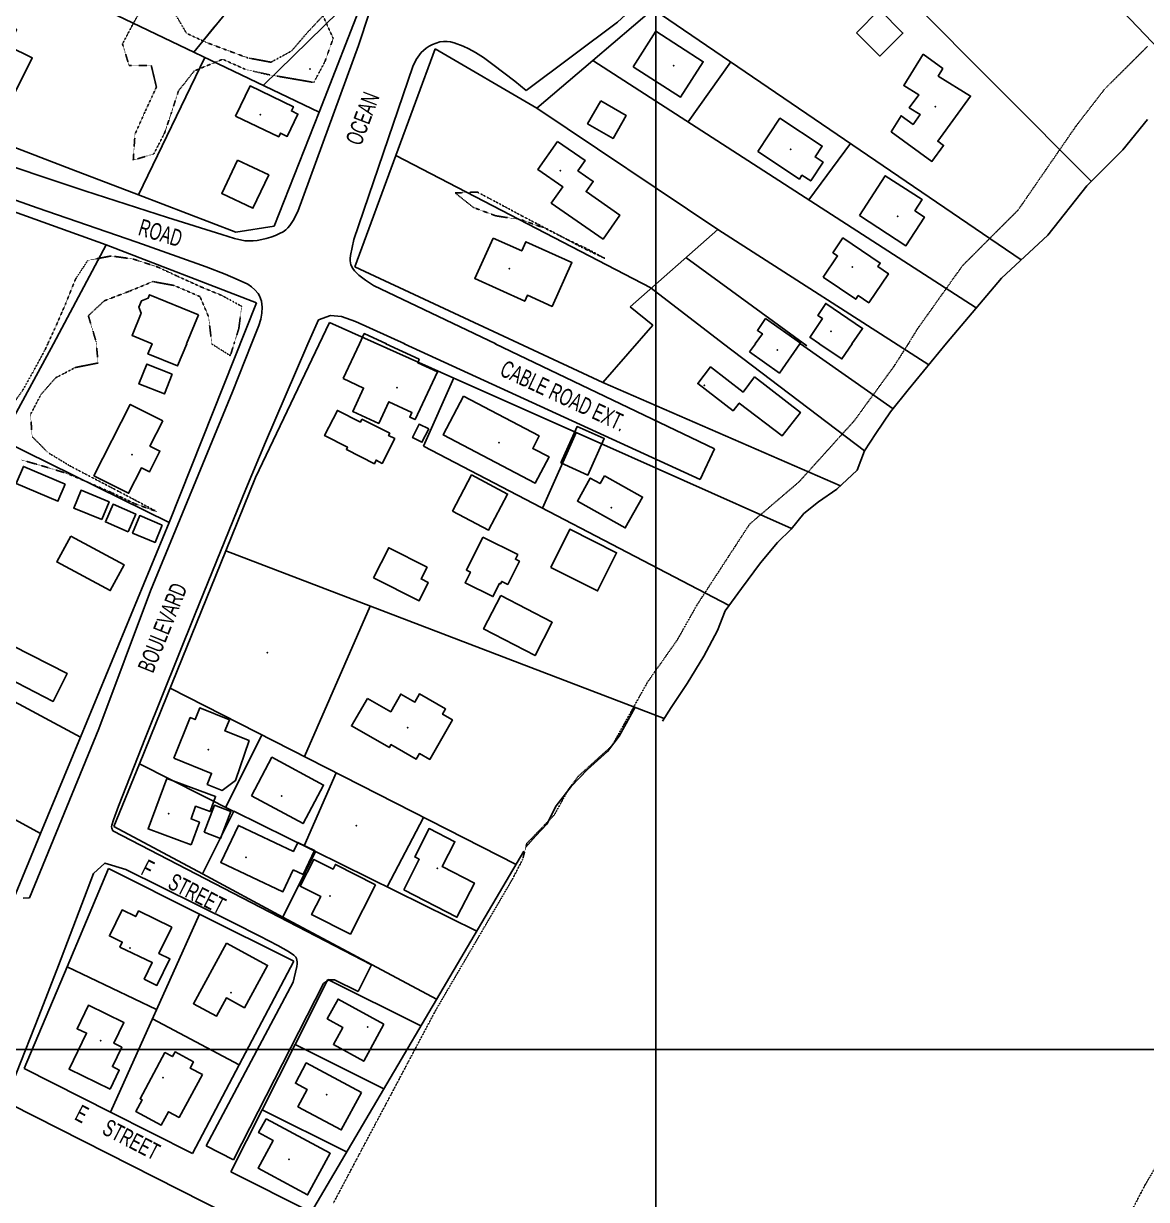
# Model space of a CAD drawing. Extents: x 1222984 to 1232016, y 177984 to 184016.
# Drawn here: x 1226552 to 1227348, y 179394 to 180227 of the extents above; entities that cross this region are included whole.
import ezdxf

# ---------------------------------------------------------------- set-up
doc = ezdxf.new("R2010")
doc.units = 0
doc.header["$MEASUREMENT"] = 0
doc.linetypes.add('BORDER', pattern=[0.625, 0.125, -0.125, 0.125, -0.125, 0, -0.125])
doc.linetypes.add('DASHDOT', pattern=[0.375, 0.125, -0.125, 0, -0.125])
doc.layers.get('0').update_dxf_attribs({"linetype": 'CONTINUOUS'})
for name, color, linetype in [('BLDGS', 4, 'CONTINUOUS'), ('GRIDS', 2, 'CONTINUOUS'), ('HIGHWL', 4, 'DASHDOT'), ('ID-SYB', 5, 'CONTINUOUS'), ('LOT-D', 7, 'CONTINUOUS'), ('LOT-L', 1, 'CONTINUOUS'), ('OCEAN-L', 4, 'DASHDOT'), ('ROAD', 5, 'CONTINUOUS'), ('ROAD-N', 6, 'CONTINUOUS'), ('TREE-L', 3, 'BORDER')]:
    doc.layers.add(name, color=color, linetype=linetype)

# ---------------------------------------------------------------- blocks, each defined once
blk = doc.blocks.new('IP')
blk.add_point((0, 0))
blk = doc.blocks.new('ID')
at = {"layer": 'ID-SYB'}
blk.add_blockref('IP', (0, 0), dxfattribs=at)

msp = doc.modelspace()

# ---------------------------------------------------------------- linework, layer by layer
at = {"layer": 'BLDGS'}
for points, elevation in [([(1227142.19, 180220.44), (1227158.55, 180236.81), (1227175.13, 180220.23), (1227158.77, 180203.92), (1227142.19, 180220.44)], 19.75), ([(1226541.05, 180168.3), (1226507.28, 180184.77), (1226524.03, 180218.92), (1226526.05, 180217.94), (1226531.94, 180230.1), (1226547.1, 180222.68), (1226541.26, 180210.84), (1226558.17, 180202.61), (1226541.05, 180168.3)], 112.31), ([(1226983.9, 180196.34), (1227017.5, 180174.68), (1227033.64, 180199.88), (1227000.04, 180221.48), (1226983.9, 180196.34)], 21.76), ([(1227189.42, 180205.23), (1227175.73, 180183.03), (1227186.31, 180176.54), (1227179.55, 180167.32), (1227187.35, 180162.46), (1227182.28, 180155.48), (1227173.77, 180161.65), (1227166.79, 180150.25), (1227195.69, 180129.25), (1227203.88, 180140.59), (1227199.79, 180143.54), (1227223.02, 180175.5), (1227200.11, 180189.68), (1227203.38, 180195.03), (1227189.42, 180205.23)], 25.58), ([(1226702.28, 180161.43), (1226712.54, 180182.75), (1226743.24, 180167.97), (1226741.83, 180165.03), (1226746.46, 180162.79), (1226738.88, 180146.97), (1226734.03, 180149.32), (1226732.77, 180146.75), (1226702.28, 180161.43)], 110.73), ([(1226960.99, 180172.12), (1226951.66, 180155.97), (1226969.71, 180145.55), (1226979.04, 180161.7), (1226960.99, 180172.12)], 105.54), ([(1227072.37, 180136.17), (1227087.91, 180159.9), (1227117.97, 180140.15), (1227112.89, 180132.46), (1227118.57, 180128.75), (1227109.84, 180115.39), (1227103.57, 180119.48), (1227101.82, 180116.7), (1227072.37, 180136.17)], 31.25), ([(1226930.33, 180143.43), (1226916.53, 180123.46), (1226934.04, 180111.3), (1226925.97, 180099.74), (1226962.62, 180074.21), (1226974.41, 180091.23), (1226950.57, 180107.86), (1226955.64, 180115.06), (1226944.79, 180122.65), (1226949.86, 180129.95), (1226930.33, 180143.43)], 105.93), ([(1226703.59, 180130.12), (1226725.68, 180119.7), (1226714.55, 180096.08), (1226692.46, 180106.45), (1226703.59, 180130.12)], 107.45), ([(1227144.26, 180090.96), (1227162.64, 180119.15), (1227188.77, 180102.19), (1227183.64, 180094.28), (1227190.4, 180089.86), (1227177.26, 180069.52), (1227144.26, 180090.96)], 25.36), ([(1226884.84, 180074.92), (1226871.75, 180046.23), (1226907.1, 180030.14), (1226909.01, 180034.39), (1226926.46, 180026.48), (1226940.53, 180057.57), (1226907.92, 180072.3), (1226904.97, 180065.81), (1226884.84, 180074.92)], 107.45), ([(1227118.62, 180047.16), (1227141.69, 180031.56), (1227143.44, 180034.17), (1227150.86, 180029.1), (1227164.82, 180049.66), (1227157.4, 180054.74), (1227159.04, 180057.19), (1227132.59, 180075.03), (1227125.49, 180064.5), (1227128.77, 180062.26), (1227118.62, 180047.16)], 111.11), ([(1226643.05, 179999.92), (1226643.1, 180000.03), (1226628.92, 180005.81), (1226635.41, 180021.63), (1226633.77, 180025.88), (1226635.68, 180030.52), (1226640.26, 180032.26), (1226641.19, 180034.77), (1226675.94, 180020.59)], 107.67), ([(1227139.02, 179999.92), (1227146.49, 180010.99), (1227120.42, 180028.61), (1227114.75, 180020.1), (1227118.02, 180017.86), (1227109.08, 180004.61)], 118.64), ([(1226675.94, 180020.59), (1226667.54, 179999.92)], 107.67), ([(1227102.04, 179999.92), (1227102.48, 180000.52), (1227077.77, 180017.86), (1227071.99, 180009.57), (1227075.53, 180007.12), (1227070.4, 179999.92)], 108.16), ([(1226789.93, 179999.92), (1226793.37, 180007.23), (1226809.08, 179999.92)], 108.76), ([(1226667.59, 180000.08), (1226661.15, 179984.32), (1226640.15, 179992.93), (1226643.1, 180000.03), (1226642.94, 180000.08)], 107.67), ([(1226808.64, 180000.08), (1226832.32, 179989.06), (1226831.28, 179986.66), (1226845.3, 179980.17), (1226829.48, 179946.3), (1226825.61, 179948.04), (1226827.13, 179951.26), (1226810.72, 179958.95), (1226803.63, 179943.68), (1226785.3, 179952.19), (1226792.99, 179968.61), (1226778.48, 179975.37)], 108.76), ([(1226778.53, 179975.37), (1226789.99, 180000.08)], 108.76), ([(1227066.42, 179994.24), (1227087.59, 179979.35), (1227102.15, 180000.08)], 108.16), ([(1227070.57, 180000.08), (1227066.48, 179994.24)], 108.16), ([(1227109.13, 180004.67), (1227116.11, 179999.92)], 118.64), ([(1227115.84, 180000.08), (1227131.88, 179989.28), (1227139.13, 180000.08)], 118.64), ([(1226657.34, 179978.48), (1226651.83, 179964.57), (1226633.77, 179971.66), (1226639.23, 179985.63), (1226657.34, 179978.48)], 104.51), ([(1227070.02, 179976.52), (1227102.48, 179951.48), (1227089.44, 179934.74), (1227059.11, 179958.08), (1227054.75, 179952.57), (1227029.71, 179971.83), (1227038.77, 179983.61), (1227061.84, 179965.88), (1227070.02, 179976.52)], 116.4), ([(1226650.68, 179945.43), (1226641.57, 179927.54), (1226648.66, 179923.99), (1226641.19, 179909.32), (1226635.52, 179912.15), (1226626.46, 179894.21), (1226601.86, 179906.59), (1226627.61, 179957.15), (1226650.68, 179945.43)], 111.33), ([(1226863.79, 179962.83), (1226917.35, 179934.74), (1226912.77, 179925.84), (1226924.33, 179919.84), (1226914.62, 179901.3), (1226849.44, 179935.44), (1226863.79, 179962.83)], 106.96), ([(1226791.79, 179946.74), (1226811.43, 179936.7), (1226810.61, 179935.06), (1226815.08, 179932.83), (1226806.08, 179915.32), (1226801.83, 179917.61), (1226800.57, 179915.1), (1226780.72, 179925.24), (1226781.53, 179926.83), (1226765.34, 179935.06), (1226774.44, 179952.9), (1226790.75, 179944.61), (1226791.79, 179946.74)], 105.65), ([(1226839.08, 179939.81), (1226834.33, 179930.32), (1226827.63, 179933.64), (1226832.32, 179943.08), (1226839.08, 179939.81)], 102.82), ([(1226932.62, 179915.7), (1226944.19, 179941.44), (1226963.44, 179932.83), (1226951.88, 179907.08), (1226932.62, 179915.7)], 106.14), ([(1226581.46, 179900.7), (1226576.39, 179888.54), (1226546.83, 179901.03), (1226551.9, 179913.19), (1226581.46, 179900.7)], 106.96), ([(1226855.83, 179881.55), (1226869.41, 179907.19), (1226894.93, 179893.61), (1226881.35, 179867.97), (1226855.83, 179881.55)], 106.14), ([(1226963.66, 179906.59), (1226990.61, 179891.48), (1226978.33, 179869.61), (1226944.41, 179888.65), (1226953.51, 179904.95), (1226960.5, 179901.03), (1226963.66, 179906.59)], 109.31), ([(1226607.43, 179875.5), (1226587.57, 179883.57), (1226592.81, 179896.23), (1226612.61, 179888.15), (1226607.43, 179875.5)], 107.67), ([(1226626.08, 179866.88), (1226610.05, 179873.86), (1226615.45, 179886.41), (1226631.54, 179879.43), (1226626.08, 179866.88)], 107.67), ([(1226650.3, 179871.57), (1226645.23, 179859.35), (1226629.3, 179865.95), (1226634.37, 179878.28), (1226650.3, 179871.57)], 107.34), ([(1226925.53, 179841.63), (1226939.01, 179868.68), (1226972.17, 179852.05), (1226958.7, 179824.99), (1226925.53, 179841.63)], 106.85), ([(1226585.39, 179863.77), (1226623.25, 179843.54), (1226613.48, 179825.21), (1226575.52, 179845.55), (1226585.39, 179863.77)], 107.78), ([(1226877.37, 179863.01), (1226865.75, 179839.77), (1226868.59, 179838.35), (1226864.82, 179830.77), (1226884.62, 179820.95), (1226889.26, 179830.28), (1226889.97, 179829.95), (1226890.79, 179831.7), (1226895.15, 179829.57), (1226903.33, 179845.99), (1226900.5, 179847.41), (1226902.13, 179850.74), (1226877.37, 179863.01)], 105.33), ([(1226799.97, 179834.32), (1226832.21, 179817.9), (1226838.81, 179830.88), (1226833.73, 179833.5), (1226837.99, 179841.74), (1226810.72, 179855.59), (1226799.97, 179834.32)], 106.74), ([(1226890.13, 179821.66), (1226926.68, 179802.79), (1226914.52, 179779.17), (1226877.92, 179798.05), (1226890.13, 179821.66)], 106.74), ([(1226544.48, 179786.1), (1226582.99, 179766.41), (1226572.96, 179746.66), (1226534.45, 179766.41), (1226544.48, 179786.1)], 108.98), ([(1226795.61, 179748.79), (1226784.37, 179729.32), (1226811.21, 179713.94), (1226812.35, 179716.07), (1226830.3, 179705.81), (1226832.53, 179709.68), (1226839.79, 179705.59), (1226855.83, 179733.57), (1226848.95, 179737.56), (1226851.08, 179741.37), (1226832.53, 179752.01), (1226829.26, 179746.23), (1226819.33, 179751.85), (1226812.13, 179739.36), (1226795.61, 179748.79)], 104.94), ([(1226658.59, 179706.41), (1226670.15, 179735.21), (1226673.59, 179733.79), (1226676.86, 179742.08), (1226697.92, 179733.57), (1226694.7, 179725.77), (1226711.83, 179718.9), (1226702.17, 179690.59), (1226692.74, 179683.61), (1226682.1, 179687.87), (1226685.26, 179695.67), (1226658.59, 179706.41)], 109.2), ([(1226713.46, 179679.85), (1226728.03, 179707.12), (1226764.63, 179687.37), (1226750.01, 179660.1), (1226713.46, 179679.85)], 115.47), ([(1226670.75, 179645.1), (1226640.26, 179656.34), (1226653.52, 179692.12), (1226688.1, 179679.36), (1226684.23, 179668.61), (1226673.92, 179672.37), (1226670.65, 179663.43), (1226676.65, 179661.14), (1226670.75, 179645.1)], 107.34), ([(1226679.97, 179653.94), (1226687.28, 179673.08), (1226698.84, 179668.72), (1226691.54, 179649.57), (1226679.97, 179653.94)], 107.07), ([(1226743.03, 179627.27), (1226735.72, 179611.78), (1226691.75, 179632.56), (1226704.19, 179658.79), (1226743.24, 179640.36), (1226746.35, 179646.74), (1226758.24, 179641.07), (1226750.12, 179623.94), (1226743.03, 179627.27)], 107.78), ([(1226821.35, 179613.08), (1226859.04, 179593.72), (1226871.42, 179617.94), (1226848.63, 179629.61), (1226857.62, 179647.23), (1226839.41, 179656.56), (1226829.15, 179636.48), (1226832.43, 179634.79), (1226821.35, 179613.08)], 105.65), ([(1226801.33, 179616.79), (1226783.55, 179581.78), (1226756.12, 179595.63), (1226762.66, 179608.34), (1226748.1, 179615.7), (1226757.7, 179634.68), (1226771.28, 179627.87), (1226772.92, 179631.14), (1226801.33, 179616.79)], 107.56), ([(1226656.95, 179586.68), (1226647.85, 179567.98), (1226655.65, 179564.21), (1226646.54, 179545.5), (1226637.54, 179549.92), (1226643.21, 179561.59), (1226620.3, 179572.67), (1226621.94, 179576.1), (1226612.88, 179580.47), (1226621.83, 179598.9), (1226631.54, 179594.21), (1226633.45, 179598.19), (1226656.95, 179586.68)], 114.05), ([(1226695.84, 179575.34), (1226724.86, 179559.58), (1226708.55, 179529.58), (1226695.79, 179536.56), (1226688.7, 179523.58), (1226672.39, 179532.41), (1226695.84, 179575.34)], 107.78), ([(1226807.39, 179517.9), (1226793.1, 179491.78), (1226771.61, 179503.61), (1226778.21, 179515.67), (1226767.14, 179521.78), (1226774.83, 179535.74), (1226807.39, 179517.9)], 112.85), ([(1226613.32, 179471.98), (1226584.3, 179486.1), (1226596.68, 179511.63), (1226589.97, 179514.79), (1226597.99, 179531.38), (1226623.14, 179519.16), (1226616.05, 179504.43), (1226621.61, 179501.7), (1226614.9, 179487.9), (1226619.81, 179485.5), (1226613.32, 179471.98)], 107.07), ([(1226678.72, 179482.34), (1226662.25, 179451.96), (1226654.77, 179456), (1226649.59, 179446.45), (1226631.54, 179456.21), (1226636.01, 179464.5), (1226634.59, 179465.21), (1226652.21, 179497.83), (1226657.5, 179494.99), (1226659.41, 179498.38), (1226672.39, 179491.29), (1226670.05, 179486.92), (1226678.72, 179482.34)], 110.89), ([(1226791.41, 179469.63), (1226777.06, 179443.12), (1226746.35, 179459.54), (1226752.95, 179471.81), (1226744.66, 179476.18), (1226752.35, 179490.58), (1226791.41, 179469.63)], 107.89), ([(1226723.88, 179451.03), (1226769.26, 179426.49), (1226753.28, 179397.03), (1226718.32, 179415.96), (1226728.95, 179435.54), (1226718.59, 179441.21), (1226723.88, 179451.03)], 105.93)]:
    msp.add_lwpolyline(points, dxfattribs=dict(at, elevation=elevation))
at = {"layer": 'GRIDS'}
for points in [[(1226999.99, 182000.03), (1226999.99, 179999.97)], [(1226999.99, 180000.03), (1226999.99, 177999.97)], [(1226000.02, 179500.01), (1228999.98, 179500.01)]]:
    msp.add_lwpolyline(points, dxfattribs=at)
at = {"layer": 'HIGHWL'}
for points, elevation in [([(1227185.28, 180010.38), (1227217.46, 180055.56), (1227256.62, 180094.61), (1227297.64, 180154.12), (1227318.2, 180180.68), (1227348.53, 180210.9)], 14.18), ([(1227178.89, 179999.92), (1227185.28, 180010.38)], 95.02), ([(1226771.61, 179391.36), (1226843.88, 179527.56), (1226898.21, 179620.39), (1226905.57, 179634.58), (1226908.62, 179646.03), (1226928.1, 179666.27), (1226938.13, 179684.43), (1226945.22, 179693.76), (1226969.01, 179715.25), (1226994.15, 179760.36), (1227015.26, 179790.25), (1227029.22, 179815.06), (1227066.53, 179872.34), (1227101.39, 179902.12), (1227140.71, 179945.59), (1227168.86, 179984.21), (1227179, 180000.08)], 95.02)]:
    msp.add_lwpolyline(points, dxfattribs=dict(at, elevation=elevation))
at = {"layer": 'LOT-L'}
for p, q in [((1227375.27, 180188.91), (1227181.44, 180393.21)), ((1226317.59, 180376.95), (1226761.35, 180164.17)), ((1227308.64, 180115.09), (1227100.5, 180324.31)), ((1226672.66, 180206.7), (1226737.79, 180286.53)), ((1226797.99, 180257.6), (1226721.82, 180183.13)), ((1226797.99, 180257.6), (1226761.35, 180164.17)), ((1226955.44, 180200.79), (1226998.6, 180237.54)), ((1227258.87, 180059.45), (1226998.16, 180237.16)), ((1226673.91, 180208.15), (1226687.8, 180225.27)), ((1226815.83, 180133.43), (1226843.74, 180209.01)), ((1226843.74, 180209.01), (1226915.64, 180166.9)), ((1226680.55, 180202.92), (1226633.37, 180105.64)), ((1226915.64, 180166.9), (1226955.44, 180200.79)), ((1227227.11, 180025.46), (1226955.44, 180200.79)), ((1227053.08, 180199.72), (1227022.84, 180157.29)), ((1226915.64, 180166.9), (1227043.93, 180081.08)), ((1226761.35, 180164.17), (1226729.67, 180083.41)), ((1226585.65, 180123.87), (1226538.48, 180141.88)), ((1227108.5, 180102.01), (1227138, 180141.84)), ((1226786.73, 180054.62), (1226815.83, 180133.43)), ((1226815.83, 180133.43), (1226996.49, 180039.71)), ((1226633.37, 180105.64), (1226585.65, 180123.87)), ((1226503.43, 180108.52), (1226610.57, 180070.25)), ((1226702.52, 180079.23), (1226633.37, 180105.64)), ((1226729.67, 180083.41), (1226702.52, 180079.23)), ((1227043.93, 180081.08), (1226981.79, 180026.13)), ((1227193.48, 179985.24), (1227043.93, 180081.08)), ((1226573.22, 180000.02), (1226610.57, 180070.25)), ((1226610.57, 180070.25), (1226717.12, 180029.18)), ((1227021.4, 180061.15), (1227107.08, 179998.55)), ((1226962.57, 179972.56), (1226786.73, 180054.62)), ((1226996.84, 180039.44), (1227048.06, 179999.97)), ((1226655.17, 179873.39), (1226717.12, 180029.18)), ((1226981.79, 180026.13), (1226997.87, 180013.13)), ((1226768.74, 180015.11), (1226716.41, 179905.35)), ((1226768.74, 180015.11), (1226856.91, 179975.8)), ((1226997.87, 180013.13), (1226962.57, 179972.56)), ((1226498.21, 179861.76), (1226573.22, 180000.02)), ((1227048.06, 179999.97), (1227147.88, 179924.14)), ((1227102.58, 180000.03), (1227168.13, 179953.99)), ((1227161.07, 180005.37), (1227161.07, 180005.37)), ((1227206, 180000.49, 9.76), (1227178.82, 179967.4)), ((1226835.35, 179927.45), (1226856.92, 179975.81)), ((1226856.91, 179975.8), (1226943.57, 179937.17)), ((1226962.57, 179972.56), (1227130.95, 179899.5)), ((1227178.82, 179967.4), (1227166.34, 179951.75)), ((1227166.34, 179951.75), (1227155.97, 179936.45)), ((1226536.36, 179931.91), (1226655.17, 179873.39)), ((1226919.66, 179883.54), (1226943.57, 179937.17)), ((1226943.57, 179937.17), (1227096.24, 179869.1)), ((1227155.97, 179936.45), (1227147.88, 179924.14)), ((1227051.96, 179814.64), (1226835.35, 179927.45)), ((1227147.88, 179924.14), (1227142.78, 179910.61)), ((1226592.35, 179721.41), (1226239.98, 179910.69)), ((1227142.78, 179910.61), (1227128.36, 179897.07)), ((1226716.41, 179905.35), (1226695.31, 179853.38)), ((1227128.36, 179897.07), (1227115.35, 179888.1)), ((1227115.35, 179888.1), (1227104.8, 179879.84)), ((1226592.35, 179721.41), (1226655.17, 179873.39)), ((1227104.8, 179879.84), (1227095.83, 179868.59)), ((1227095.83, 179868.59), (1227086.16, 179859.27)), ((1227086.16, 179859.27), (1227074.2, 179844.85)), ((1226695.31, 179853.38), (1226657.21, 179759.53)), ((1226695.31, 179853.38), (1227006, 179734.65)), ((1227074.2, 179844.85), (1227060.84, 179826.57)), ((1227060.84, 179826.57), (1227049.06, 179810.74)), ((1226751.07, 179707.57), (1226797.63, 179814.27)), ((1227049.06, 179810.74), (1227043.78, 179796.85)), ((1227043.78, 179796.85), (1227033.94, 179778.75)), ((1227033.94, 179778.75), (1227022.33, 179759.41)), ((1226564.09, 179653.01), (1226344.01, 179771.23)), ((1226657.21, 179759.53), (1226634.07, 179702.53)), ((1227022.33, 179759.41), (1227010.9, 179742.35)), ((1226655.84, 179756.15), (1226900.99, 179631.1)), ((1227010.9, 179742.35), (1227004.75, 179732.68)), ((1226564.09, 179653.01), (1226592.35, 179721.41)), ((1226695.43, 179671.66), (1226720.8, 179723.01)), ((1226634.07, 179702.53), (1226615.97, 179657.94)), ((1226700.93, 179668.76), (1226634.07, 179702.53)), ((1226750.84, 179644.26), (1226773.53, 179696.12)), ((1226678.68, 179624.41), (1226700.92, 179668.87)), ((1226700.92, 179668.87), (1226873.17, 179583.93)), ((1226678.68, 179624.41), (1226615.97, 179657.94)), ((1226835.48, 179664.52), (1226809.54, 179615.31)), ((1226544.72, 179606.16), (1226564.09, 179653.01)), ((1226735.7, 179593.92), (1226758.73, 179639.97)), ((1226906.59, 179640.6), (1226741.48, 179360.66)), ((1226582.86, 179558.68), (1226612.19, 179628.23)), ((1226612.19, 179628.23), (1226676.7, 179595.97)), ((1226735.7, 179593.92), (1226678.68, 179624.41)), ((1226676.7, 179595.97), (1226613.61, 179455.65)), ((1226676.7, 179595.97), (1226743.55, 179562.53)), ((1226844.69, 179535.64), (1226735.7, 179593.92)), ((1226552.46, 179486.6), (1226582.86, 179558.68)), ((1226582.86, 179558.68), (1226646.3, 179528.37)), ((1226743.55, 179562.53), (1226704.86, 179489.22)), ((1226767.68, 179549.62), (1226744.42, 179503.59)), ((1226767.68, 179549.62), (1226833.56, 179516.77)), ((1226704.86, 179489.22), (1226643.33, 179521.75)), ((1226744.42, 179503.59), (1226721.04, 179457.35)), ((1226744.42, 179503.59), (1226807.29, 179472.24)), ((1226552.46, 179486.6), (1226613.61, 179455.65)), ((1226704.86, 179489.22), (1226671.65, 179426.28)), ((1226542.84, 179461.41), (1226741.48, 179360.66)), ((1226721.04, 179457.35), (1226698.78, 179413.31)), ((1226721.04, 179457.35), (1226780.91, 179427.51)), ((1226613.61, 179455.65), (1226671.65, 179426.28)), ((1226698.78, 179413.31), (1226755.78, 179384.89))]:
    msp.add_line(p, q, dxfattribs=at)
at = {"layer": 'LOT-L', "elevation": 9.76}
msp.add_lwpolyline([(1227206, 180000.49), (1227244.89, 180046.5), (1227277.73, 180076.94), (1227305.44, 180111.9), (1227330.97, 180137.37), (1227348.42, 180158.97)], dxfattribs=at)
at = {"layer": 'LOT-L'}
msp.add_lwpolyline([(1226985.29, 179742.57), (1226974.15, 179721.96), (1226965.71, 179711.23), (1226951.65, 179698.4), (1226940.04, 179686.44), (1226929.31, 179672.73), (1226922.81, 179659.72), (1226915.07, 179651.46), (1226907.69, 179643.19)], dxfattribs=at)
at = {"layer": 'OCEAN-L', "elevation": 76.36}
msp.add_lwpolyline([(1227306.2, 179326.29), (1227346.84, 179404.29), (1227362.17, 179430.36), (1227372.2, 179470.89), (1227389.6, 179509.29), (1227399.15, 179542.83), (1227401.55, 179560.39), (1227410.16, 179578.34), (1227414.86, 179596.34), (1227433.78, 179632.12), (1227440.71, 179641.67), (1227458.82, 179657.97), (1227485.6, 179672.48), (1227505.24, 179687.76), (1227519.25, 179709.96), (1227531.47, 179724.85), (1227609.58, 179799.08)], dxfattribs=at)
at = {"layer": 'ROAD'}
for points, elevation in [([(1226908.13, 180179.43), (1226972.88, 180227.86), (1227036.42, 180286.23)], 94.47), ([(1226249.29, 180275.75), (1226297.83, 180242.26), (1226335.14, 180217.06), (1226392.36, 180178.88), (1226431.9, 180152.1), (1226442.48, 180145.45), (1226453.12, 180139.23), (1226465.17, 180133.06), (1226480.5, 180126.25), (1226500.85, 180118.17), (1226528.01, 180108.14), (1226561.61, 180096.35), (1226632.25, 180071.97), (1226660.94, 180061.94), (1226681.28, 180054.57), (1226694.92, 180049.28), (1226704.08, 180045.41), (1226711.01, 180042.19)], 110.89), ([(1226282.01, 180280.55), (1226337.59, 180242.75), (1226351.88, 180233.21), (1226371.03, 180220.94), (1226385.65, 180211.77), (1226418.16, 180190.28), (1226432.12, 180181.45), (1226447.23, 180172.39), (1226462.94, 180163.55), (1226478.43, 180155.21), (1226492.94, 180147.74), (1226505.7, 180141.41), (1226517.32, 180136.06), (1226529.97, 180130.88), (1226546.01, 180124.99), (1226567.77, 180117.57), (1226595.43, 180108.41), (1226654.01, 180089.48), (1226692.41, 180077.43), (1226701.46, 180074.76), (1226708.88, 180072.9)], 108.49), ([(1226746.24, 180093.68), (1226789.44, 180211.44), (1226804.23, 180256.83)], 98.13), ([(1226827.73, 180196.44), (1226830.3, 180201.57), (1226831.28, 180203.21), (1226833.79, 180206.43), (1226835.37, 180207.95), (1226837.28, 180209.43), (1226839.46, 180210.84), (1226841.86, 180212.1), (1226844.48, 180213.14), (1226847.04, 180213.9), (1226849.61, 180214.28), (1226852.06, 180214.28), (1226854.57, 180213.9), (1226857.24, 180213.24), (1226863.57, 180211.01), (1226867.55, 180209.1), (1226872.35, 180206.48), (1226877.97, 180202.77), (1226884.62, 180197.97), (1226900.01, 180186.03), (1226908.13, 180179.43)], 96.11), ([(1226786.12, 180073.83), (1226827.73, 180196.44)], 96.6), ([(1226708.88, 180072.9), (1226714.66, 180073.06), (1226717.61, 180073.34), (1226720.72, 180073.83), (1226723.99, 180074.54), (1226727.32, 180075.57), (1226730.54, 180076.77), (1226733.43, 180078.08), (1226735.88, 180079.39), (1226737.79, 180080.76), (1226739.37, 180082.23), (1226740.68, 180083.81), (1226742.97, 180087.41), (1226746.24, 180093.68)], 97.14), ([(1226799.97, 180041.37), (1226794.35, 180045.08), (1226789.61, 180048.63), (1226787.81, 180050.26), (1226786.39, 180051.85), (1226785.3, 180053.32), (1226783.99, 180056.05), (1226783.55, 180057.41), (1226783.39, 180058.88), (1226783.39, 180060.57), (1226783.61, 180062.65), (1226786.12, 180073.83)], 96.82), ([(1226711.01, 180042.19), (1226713.52, 180040.5), (1226715.97, 180038.37), (1226718.15, 180035.59), (1226719.08, 180033.96), (1226719.9, 180032.16), (1226720.5, 180030.25), (1226720.94, 180028.17), (1226721.1, 180026.1), (1226720.94, 180021.74), (1226720.06, 180017.43), (1226718.81, 180013.12)], 98.13), ([(1226886.59, 179999.92), (1226799.97, 180041.37)], 97.14), ([(1226753.44, 179999.92), (1226760.97, 180017.05)], 97.42), ([(1226760.97, 180017.05), (1226769.59, 180020.1), (1226777.39, 180019.39), (1226787.32, 180015.85)], 97.14), ([(1226787.32, 180015.85), (1226822.12, 179999.92)], 97.04), ([(1226718.81, 180013.12), (1226713.52, 179999.92)], 97.85), ([(1226615.34, 179655.03), (1226614.57, 179656.88), (1226614.41, 179657.76), (1226614.52, 179659.01), (1226615.66, 179662.88), (1226619.15, 179672.43), (1226638.35, 179721.19), (1226673.54, 179808.79), (1226709.54, 179897.05), (1226723.5, 179930.43), (1226744.61, 179979.74), (1226753.5, 180000.08)], 97.42), ([(1226713.63, 180000.08), (1226700.1, 179965.94)], 97.85), ([(1226821.68, 180000.08), (1227031.46, 179903.86)], 97.04), ([(1227041.5, 179925.74), (1226886.21, 180000.08)], 97.14), ([(1226700.1, 179965.94), (1226641.9, 179824.99), (1226605.3, 179727.3), (1226556.16, 179607.41)], 98.73), ([(1227031.46, 179903.86), (1227041.5, 179925.74)], 97.53), ([(1226798.55, 179560.07), (1226615.34, 179655.03)], 98.34), ([(1226601.54, 179624.76), (1226609.55, 179632.12), (1226624.45, 179627.48)], 97.14), ([(1226096.67, 178267.79), (1226174.67, 178513.41), (1226195.72, 178578.91), (1226212.9, 178631.82), (1226226.65, 178673.33), (1226237.83, 178706), (1226247.27, 178732.51), (1226255.89, 178755.69), (1226265.32, 178780.02), (1226350.63, 178994.65), (1226420.67, 179170.73), (1226453.5, 179252.76), (1226507.12, 179385.09), (1226528.56, 179437.78), (1226546.94, 179483.49), (1226562.81, 179523.63), (1226576.77, 179559.63), (1226601.54, 179624.76)], 98.34), ([(1226624.45, 179627.48), (1226700.81, 179589.68), (1226719.35, 179580.3), (1226732.12, 179573.65), (1226739.64, 179569.45), (1226743.41, 179566.99), (1226744.83, 179565.58), (1226745.37, 179564.54), (1226745.75, 179563.45), (1226745.92, 179562.19), (1226745.92, 179560.67), (1226745.7, 179558.76), (1226743.84, 179550.79), (1226743.03, 179547.79)], 98.24), ([(1226551.63, 179607.25), (1226556.16, 179607.41)], 107.07), ([(1226789.12, 179541.03), (1226798.55, 179560.07)], 98.13), ([(1226764.63, 179546.92), (1226768.28, 179549.43), (1226772.43, 179549.32), (1226789.12, 179541.03)], 97.74), ([(1226743.03, 179547.79), (1226681.28, 179431.89)], 97.14), ([(1226700.75, 179421.85), (1226764.63, 179546.92)], 98.45), ([(1226681.28, 179431.89), (1226700.75, 179421.85)], 98.73)]:
    msp.add_lwpolyline(points, dxfattribs=dict(at, elevation=elevation))
at = {"layer": 'TREE-L'}
for points, elevation in [([(1226659.3, 180234.03), (1226667.43, 180220.06), (1226681.12, 180213.68), (1226695.79, 180208.17), (1226710.9, 180202.61), (1226727.32, 180199.55), (1226741.83, 180207.46), (1226752.35, 180219.74), (1226764.19, 180232.39), (1226771.39, 180216.41), (1226765.5, 180199.88), (1226757.7, 180185.21), (1226741.83, 180187.94), (1226726.5, 180190.55), (1226709.59, 180194.32), (1226693.06, 180201.63), (1226672.99, 180193.39), (1226661.75, 180179.21), (1226656.79, 180163.88), (1226651.94, 180149.43), (1226644.3, 180134.59), (1226629.74, 180130.17), (1226630.94, 180148.5), (1226637.92, 180164.1), (1226646.15, 180181.94), (1226642.5, 180197.15), (1226626.79, 180197.15), (1226622.1, 180212.54), (1226629.3, 180226.12), (1226637.43, 180240.84)], 96.82), ([(1226963.93, 180060.52), (1226949.26, 180067.5), (1226935.08, 180075.03), (1226921.61, 180081.79), (1226905.19, 180087.79), (1226886.53, 180090.74), (1226870.72, 180096.63), (1226857.84, 180106.94), (1226873.55, 180107.54), (1226888.06, 180099.85), (1226904.97, 180090.74), (1226921.39, 180082.23), (1226936.88, 180074.1), (1226951.99, 180067.01), (1226963.93, 180060.52)], 102.11), ([(1226569.08, 179999.92), (1226574.97, 180012.68), (1226581.79, 180028.39), (1226588.77, 180045.74), (1226597.5, 180059.1), (1226614.03, 180062.26), (1226629.52, 180060.14), (1226647.25, 180054.36), (1226661.15, 180047.86), (1226677.95, 180040.28), (1226692.74, 180034.17), (1226706.54, 180026.59), (1226704.52, 180010.77), (1226701.08, 179999.92)], 100.58), ([(1226685.43, 179999.92), (1226685.37, 179999.92), (1226683.14, 180019.06), (1226677.03, 180033.46), (1226658.7, 180041.37), (1226643.59, 180044.1), (1226627.39, 180037.45), (1226609.23, 180030.52), (1226597.88, 180019.99), (1226603.39, 180001.56), (1226603.55, 179999.92)], 100.58), ([(1226472.1, 179865.41), (1226462.01, 179879.1), (1226471.23, 179891.26), (1226486.23, 179902.83), (1226500.79, 179913.19), (1226515.79, 179923.83), (1226528.39, 179935.55), (1226541.26, 179952.68), (1226551.36, 179967.08), (1226559.1, 179980.88), (1226567.28, 179995.88), (1226569.19, 180000.08)], 100.58), ([(1226603.55, 180000.08), (1226604.81, 179986.44), (1226588.77, 179983.28), (1226574.7, 179975.92), (1226564.34, 179964.14), (1226556.97, 179950.06), (1226558.06, 179934.35), (1226569.19, 179923.01), (1226584.63, 179913.68), (1226599.63, 179905.77), (1226613.92, 179898.35), (1226630.94, 179889.35), (1226646.05, 179881.34), (1226631.15, 179886.63), (1226614.19, 179894.7), (1226599.03, 179901.3), (1226582.5, 179908.28), (1226564.77, 179913.68), (1226550.26, 179917.83)], 100.58), ([(1226701.14, 180000.08), (1226698.52, 179991.63), (1226685.37, 179999.92), (1226685.37, 180000.08)], 100.58)]:
    msp.add_lwpolyline(points, dxfattribs=dict(at, elevation=elevation))

# ---------------------------------------------------------------- block references
at = {"layer": 'LOT-D', "xscale": 100, "yscale": 100, "zscale": 100}
for p in [(1226754.9, 180194.84), (1227012.66, 180196.98), (1227198.04, 180168.13), (1226719.88, 180162.44), (1227095.58, 180137.78), (1226932.4, 180122.62), (1227171.48, 180090.37), (1226896.21, 180053.36), (1227139.22, 180054.34), (1227124.04, 180008.83), (1227086.09, 179995.55), (1226816.65, 179969.01), (1227034.5, 179970.68), (1226888.82, 179929.99), (1226628.81, 179921.6), (1226968.45, 179883.99), (1226724.8, 179781.13), (1226824.24, 179728.17), (1226682.85, 179712.43), (1226654.8, 179667.21), (1226709.55, 179636.09), (1226845.08, 179628.41), (1226769.22, 179608.69), (1226627.51, 179571.96), (1226699.01, 179540.37), (1226795.93, 179515.88), (1226606.56, 179506.31), (1226650.69, 179480.12), (1226766.76, 179468.14), (1226740.06, 179422.34)]:
    msp.add_blockref('ID', p, dxfattribs=at)
at = {"layer": 'LOT-L', "xscale": 100, "yscale": 100, "zscale": 100}
for p in [(1226734.99, 179679.58), (1226787.81, 179658.7)]:
    msp.add_blockref('ID', p, dxfattribs=at)

# ---------------------------------------------------------------- texts
at = {"layer": 'ROAD-N', "width": 0.666667}
for s, rotation, p in [('OCEAN', 69.39995, (1226791.08, 180139.72)), ('ROAD', 343.30001, (1226632.57, 180077.32)), ('CABLE ROAD EXT.', 335.00002, (1226888.66, 179977.99)), ('BOULEVARD', 68.09995, (1226643.7, 179766.08)), ('F     STREET', 332.80002, (1226634.36, 179624.53)), ('E     STREET', 332.60002, (1226587.36, 179450.76))]:
    msp.add_text(s, height=12, rotation=rotation, dxfattribs=at).set_placement(p)

doc.saveas('drawing.dxf')
